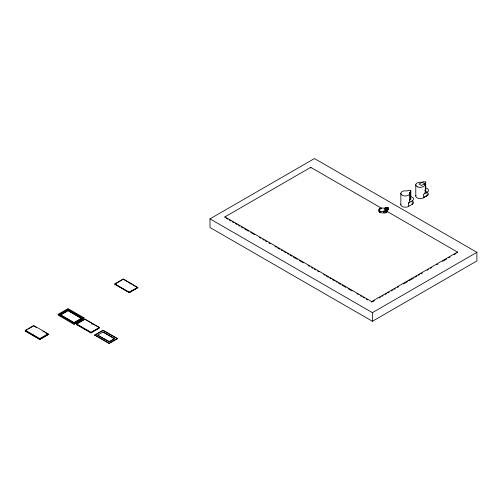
<?xml version="1.0" encoding="UTF-8"?>
<svg xmlns="http://www.w3.org/2000/svg" width="502" height="502" viewBox="0 0 502 502"><rect width="100%" height="100%" fill="white"/><g stroke="black" fill="none" stroke-linecap="round" stroke-linejoin="round"><path stroke-width="0.75" d="M75.244 314.497L74.76 314.139L75.294 314.49M75.62 313.631C76.505 313.267 75.181 314.961 75.683 313.355M75.607 313.694L74.798 314.183M91.671 324.047L91.935 323.15L84.901 319.084L76.323 324.066L90.994 332.537L99.572 327.555L92.531 323.489M60.259 314.522L67.952 310.073L74.742 314.17M109.141 341.812L114.588 338.668L109.141 341.812L97.608 335.154L103.048 332.01L114.588 338.668M400.891 204.214A4.493 2.592 0 0 0 403.288 206.924A4.493 2.592 0 0 0 408.502 206.447L408.502 202.996A4.487 2.592 0 0 0 409.55 200.279L410.78 199.269L410.372 198.309M425.288 183.33L421.523 185.502L419.013 184.052L423.167 181.711L425.514 182.075L425.263 191.099L425.778 190.453L425.451 189.781M410.78 199.269L410.787 190.998L409.08 190.22L406.846 190.961A4.493 2.592 0 0 0 400.866 193.101A4.493 2.592 0 0 0 405.842 195.975A4.493 2.592 0 0 0 409.55 192.523L410.661 191.689L410.787 190.998M425.721 190.641L425.727 182.377M32.925 334.608L32.304 334.25M130.627 283.875L130.809 283.385L137.855 287.514L129.271 292.471L114.6 284L123.178 278.974L130.225 283.04M130.194 283.881L130.049 283.184L123.178 279.219L114.902 284.301L129.271 292.597L137.554 287.815L130.809 283.448M425.495 190.936L425.514 182.075M130.081 283.097L130.671 283.486M92.487 323.564L92.406 324.223M32.203 334.978L32.272 334.263L25.401 330.297L25.401 330.9L32.26 334.872M74.817 314.17L74.854 313.455L67.952 309.47L59.612 314.283L74.051 322.617L82.391 317.804L75.526 313.794M75.488 313.819L75.444 314.534L75.934 313.982M32.875 335.248L32.9 334.627L39.771 338.593L48.054 333.811L48.054 334.42L39.771 339.201L32.73 335.374L32.875 334.953L32.141 335.035L25.1 330.969L27.083 329.758M75.865 314.296L75.865 313.951M74.854 313.8L75.557 313.505M209.993 218.872L314.478 158.55L476.9 252.324L476.9 260.952L372.415 321.274L209.993 227.5L209.993 218.872L372.415 312.646L476.9 252.324M25.401 330.297L33.678 325.516L48.054 333.811M28.401 328.992L33.019 326.325M224.952 217.567L224.952 216.877L310.744 167.348L381.169 208.01L381.131 208.707A4.493 2.592 0 0 0 379.543 209.372L379.368 212.515A4.493 2.592 0 0 0 379.198 212.647M58.176 314.29L68.027 308.598L83.972 317.804L83.972 318.67L74.12 324.355L58.176 315.149L58.176 314.29L74.12 323.489L83.972 317.804M67.952 310.5L60.347 314.892L74.051 322.799L81.657 318.406L67.952 310.5L81.657 318.67M60.347 315.149L67.952 310.757M74.854 313.455L75.419 313.348M74.898 313.775L75.469 313.33M39.771 339.44L48.355 334.42L39.771 339.44L32.73 335.305M75.319 322.328L74.051 323.062L72.746 322.303M114.902 284L129.271 292.296L137.554 287.514M129.271 292.402L137.855 287.514M76.618 324.066L84.901 319.291L99.277 327.586L99.277 328.189L90.994 332.97L76.618 324.675L76.618 324.066L90.994 332.368L99.277 327.586M94.771 335.066L103.048 330.285L117.424 338.586L109.141 343.45L94.771 335.066L109.141 343.362L117.424 338.586M94.771 335.154L103.048 330.372L117.424 338.668M457.473 252.757L457.473 252.067L387.048 211.405A4.493 2.592 0 0 1 379.738 212.227L379.738 208.819A4.493 2.592 0 0 1 384.432 208.217C385.837 206.322 390.512 208.336 387.136 209.78A4.493 2.592 0 0 1 386.088 212.49M381.169 208.01L381.131 208.016A4.493 2.592 0 0 0 379.738 212.227L380.98 211.549M384.432 211.662L387.318 210.997M408.502 202.996L412.236 200.838A4.493 2.592 0 0 0 410.316 196.514M427.177 192.21L423.443 194.368L423.443 197.826L427.177 195.667L427.177 192.21L424.642 190.741M408.502 206.447L412.236 204.295A4.493 2.592 0 0 0 413.372 201.735M224.952 216.877L371.687 301.595L457.473 252.067M372.358 301.897L374.385 300.723M379.117 297.993L380.466 297.215M381.815 296.437L383.17 295.653M385.197 294.486L386.546 293.708M387.895 292.923L389.245 292.145M391.271 290.978L392.627 290.194M393.976 289.416L395.325 288.637M397.352 287.464L398.707 286.686M403.432 283.956L407.486 281.616M408.835 280.838L413.566 278.102M414.916 277.324L416.942 276.156M418.298 275.372L419.647 274.594M420.996 273.816L422.345 273.032M427.076 270.302L428.426 269.524M430.452 268.357L431.808 267.572M436.533 264.843L437.882 264.065M442.613 261.335L446.667 258.994M448.694 257.827L450.043 257.043M454.097 254.702L456.123 253.535M410.316 199.727L410.341 191.952M75.225 313.926L75.225 313.581M75.425 314.541L82.391 318.406M97.608 335.154L109.216 341.511M75.269 313.386L75.325 313.737M226.302 218.351L227.657 219.129M229.006 219.914L231.039 221.081M232.388 221.865L233.744 222.643M235.093 223.428L237.12 224.595M238.475 225.379L239.83 226.157M241.18 226.942L243.206 228.109M244.562 228.893L248.615 231.234M250.649 232.407L254.702 234.748M259.44 237.477L260.789 238.262M262.816 239.429L264.171 240.213M265.52 240.991L266.876 241.776M268.903 242.943L270.258 243.727M274.989 246.457L276.338 247.241M277.694 248.019L279.721 249.193M281.076 249.971L282.425 250.755M283.781 251.533L285.807 252.707M287.163 253.485L288.512 254.269M289.867 255.047L291.894 256.221M293.243 256.999L297.303 259.339M299.33 260.513L303.39 262.853M308.121 265.589L309.477 266.367M311.504 267.541L312.853 268.319M314.208 269.103L315.563 269.881M317.59 271.055L318.939 271.833M323.677 274.569L325.026 275.347M326.382 276.131L328.408 277.299M329.758 278.083L331.113 278.861M332.468 279.645L334.495 280.813M335.844 281.597L337.2 282.375M338.549 283.153L340.582 284.327M341.931 285.111L345.991 287.451M348.018 288.619L352.078 290.965M356.809 293.695L358.158 294.479M360.191 295.647L361.54 296.431M362.896 297.209L364.245 297.993M366.272 299.161L367.627 299.945M114.287 338.586L103.048 332.01M62.304 316.279L63.61 317.032M64.915 317.785L68.178 319.667M70.136 320.797L71.441 321.55M34.343 326.331L36.345 327.486M43.015 331.339L44.352 332.111M45.682 332.876L48.355 334.489M410.68 190.816L410.661 199.451M425.621 182.188L425.646 190.766M425.451 182.025L425.432 190.986M425.363 183.28L425.363 191.036M415.781 184.692L415.781 196.069M412.236 200.838L412.236 204.295M410.611 199.507L410.573 190.704L410.485 199.614M410.441 190.597L410.416 199.664M409.494 192.442L409.494 200.204M400.841 193.32L400.841 204.697M388.215 208.016L388.266 209.447M388.096 207.903L388.159 209.334M388.027 207.853L388.027 209.918M387.877 207.759L387.958 209.874M387.795 207.715L387.795 209.78M387.707 207.677L387.707 209.742M387.619 207.64L387.619 209.704M387.519 207.608L387.519 209.673M387.425 207.577L387.425 209.641M387.318 207.552L387.318 209.616M387.218 207.527L387.218 210.972M387.111 207.508L387.048 212.095M386.998 207.495L386.998 210.94M386.891 207.483L386.891 210.928M386.778 207.477L386.778 210.922M386.666 207.47L386.666 210.915M386.559 207.477L386.559 210.922M386.446 207.483L386.446 210.928M386.333 207.489L386.333 210.934M386.226 207.502L386.226 210.947M386.12 207.521L386.12 210.965M386.013 207.539L386.013 210.984M385.912 207.564L385.912 211.009M385.812 207.596L385.812 211.041M385.712 207.627L385.712 211.072M385.618 207.665L385.618 211.11M385.53 207.702L385.53 211.147M385.448 207.746L385.367 211.235M384.57 208.248L384.57 211.693M383.472 210.802L383.472 212.873M372.415 312.646L372.415 321.274M371.687 301.595L371.687 302.286M310.744 167.348L310.744 168.038M90.994 332.368L90.994 332.97M75.582 313.323L75.62 313.988M75.545 313.317L75.482 313.668M74.12 323.489L74.12 324.355M74.051 322.617L74.051 323.225M67.952 309.47L67.952 310.073M39.771 338.593L39.771 339.201M33.678 325.516L33.678 326.118M379.738 212.271A4.493 2.592 0 0 1 384.432 211.668M386.778 212.409A4.493 2.592 0 0 1 386.628 212.547M424.648 196.558A4.493 2.592 0 0 1 419.289 198.522A4.493 2.592 0 0 1 415.888 195.422M428.438 193.427A4.493 2.592 0 0 1 425.527 196.269M425.527 187.936A4.493 2.592 0 0 1 428.457 190.704A4.493 2.592 0 0 1 424.428 192.956M384.607 213.093A4.493 2.592 0 0 1 385.398 212.911M417.902 186.976A4.493 2.592 0 0 0 424.755 184.855A4.493 2.592 0 0 0 418.147 182.49A4.493 2.592 0 0 0 417.902 186.976"/></g></svg>
